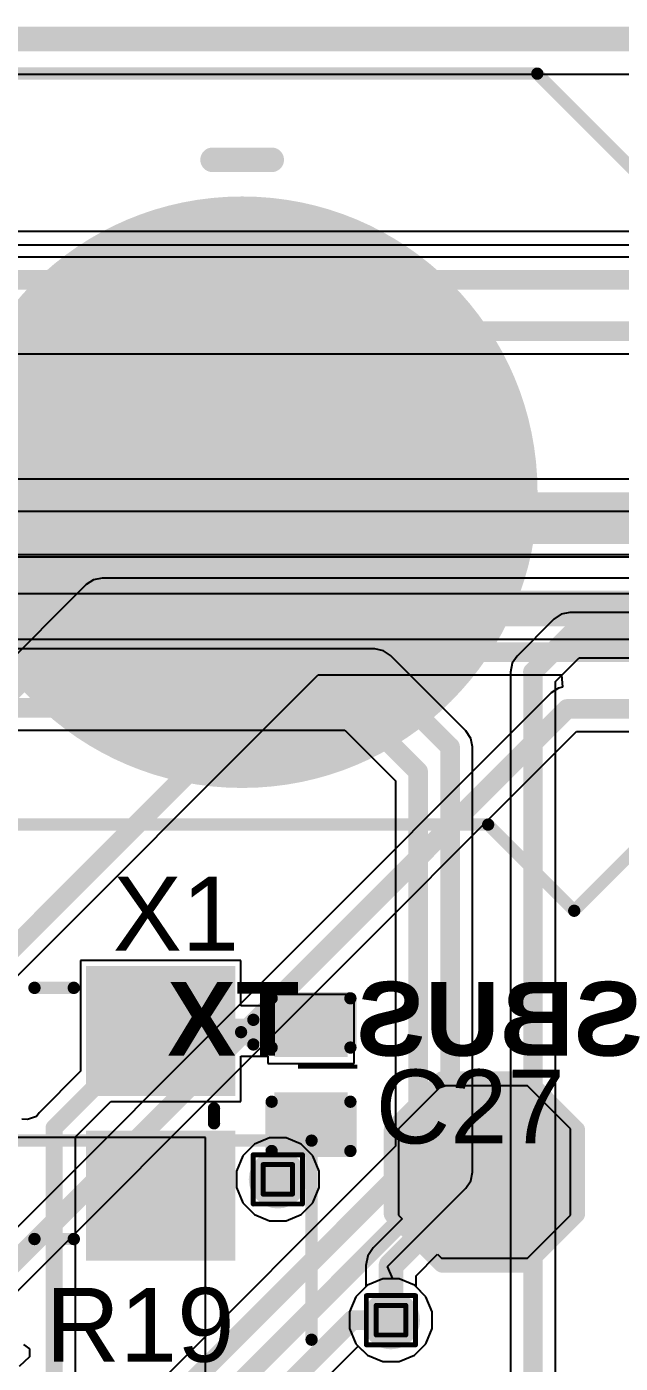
# Model space of a CAD drawing. Header units: inches. Extents: x -22 to 5433, y -13 to 5447.
# Drawn here: x 29.02 to 35.15, y 20.83 to 34.62 of the extents above; entities that cross this region are included whole.
import ezdxf

# ---------------------------------------------------------------- set-up
doc = ezdxf.new("R2010")
doc.units = ezdxf.units.IN
for name, color, linetype in [('Board_outline', 216, 'Continuous'), ('Bottom Layer', 5, 'Continuous'), ('Bottom Overlay', 54, 'Continuous'), ('Bottom Paste', 16, 'Continuous'), ('Bottom Solder', 6, 'Continuous'), ('Drill Drawing', 1, 'Continuous'), ('Ground', 16, 'Continuous'), ('Power', 76, 'Continuous'), ('Top Layer', 1, 'Continuous'), ('Top Overlay', 2, 'Continuous'), ('Top Paste', 8, 'Continuous'), ('Top Solder', 216, 'Continuous'), ('Via Holes', 16, 'Continuous')]:
    doc.layers.add(name, color=color, linetype=linetype)
doc.styles.add('Arial', font='', dxfattribs={"height": 0.2})
doc.styles.add('Arial_Bold', font='', dxfattribs={"height": 0.2})
doc.styles.get('Arial').set_extended_font_data('Arial')
doc.styles.get('Arial_Bold').set_extended_font_data('Arial', bold=True)

msp = doc.modelspace()

# ---------------------------------------------------------------- hatches: boundary and pattern name
at = {"layer": 'Bottom Layer'}
h = msp.add_hatch(color=5, dxfattribs=at)
edge = h.paths.add_edge_path()
edge.add_arc((31.24, 29.82), 3, 0, 360)
msp.add_hatch(color=5, dxfattribs=at).paths.add_polyline_path([(34.124, 23.57), (33.362, 23.57), (32.981, 23.189), (32.981, 22.427), (33.362, 22.046), (34.124, 22.046), (34.505, 22.427), (34.505, 23.189)])
h = msp.add_hatch(color=5, dxfattribs=at)
edge = h.paths.add_edge_path()
edge.add_arc((31.609, 22.731), 0.3, 0, 360)
h = msp.add_hatch(color=5, dxfattribs=at)
edge = h.paths.add_edge_path()
edge.add_arc((32.777, 21.278), 0.3, 0, 360)
at = {"layer": 'Bottom Paste'}
h = msp.add_hatch(color=16, dxfattribs=at)
edge = h.paths.add_edge_path()
edge.add_arc((31.24, 29.82), 3, 0, 360)
msp.add_hatch(color=16, dxfattribs=at).paths.add_polyline_path([(34.124, 23.57), (33.362, 23.57), (32.981, 23.189), (32.981, 22.427), (33.362, 22.046), (34.124, 22.046), (34.505, 22.427), (34.505, 23.189)])
at = {"layer": 'Bottom Solder'}
h = msp.add_hatch(color=6, dxfattribs=at)
edge = h.paths.add_edge_path()
edge.add_arc((31.24, 29.82), 3.051, 0, 360)
msp.add_hatch(color=6, dxfattribs=at).paths.add_polyline_path([(34.174, 23.671), (33.311, 23.671), (32.879, 23.239), (32.879, 22.376), (33.311, 21.944), (34.174, 21.944), (34.606, 22.376), (34.606, 23.239)])
at = {"layer": 'Ground'}
h = msp.add_hatch(color=16, dxfattribs=at)
edge = h.paths.add_edge_path()
edge.add_arc((31.609, 22.731), 0.3, 0, 360)
h = msp.add_hatch(color=16, dxfattribs=at)
edge = h.paths.add_edge_path()
edge.add_arc((32.777, 21.278), 0.3, 0, 360)
at = {"layer": 'Power'}
h = msp.add_hatch(color=76, dxfattribs=at)
edge = h.paths.add_edge_path()
edge.add_arc((31.609, 22.731), 0.3, 0, 360)
h = msp.add_hatch(color=76, dxfattribs=at)
edge = h.paths.add_edge_path()
edge.add_arc((32.777, 21.278), 0.3, 0, 360)
at = {"layer": 'Top Layer'}
for points in [[(31.099, 23.662), (29.699, 23.662), (29.699, 24.862), (31.099, 24.862)], [(31.634, 24.51), (32.269, 24.51), (32.269, 24.053), (31.634, 24.053)], [(31.634, 23.57), (32.269, 23.57), (32.269, 23.113), (31.634, 23.113)], [(31.099, 21.962), (29.699, 21.962), (29.699, 23.162), (31.099, 23.162)]]:
    msp.add_hatch(color=1, dxfattribs=at).paths.add_polyline_path(points)
h = msp.add_hatch(color=1, dxfattribs=at)
edge = h.paths.add_edge_path()
edge.add_arc((31.609, 22.731), 0.3, 0, 360)
h = msp.add_hatch(color=1, dxfattribs=at)
edge = h.paths.add_edge_path()
edge.add_arc((32.777, 21.278), 0.3, 0, 360)
at = {"layer": 'Top Paste'}
for points in [[(31.099, 23.662), (29.699, 23.662), (29.699, 24.862), (31.099, 24.862)], [(31.634, 24.51), (32.269, 24.51), (32.269, 24.053), (31.634, 24.053)], [(31.634, 23.57), (32.269, 23.57), (32.269, 23.113), (31.634, 23.113)], [(31.099, 21.962), (29.699, 21.962), (29.699, 23.162), (31.099, 23.162)]]:
    msp.add_hatch(color=8, dxfattribs=at).paths.add_polyline_path(points)
at = {"layer": 'Top Solder'}
for points in [[(31.169, 23.592), (29.629, 23.592), (29.629, 24.932), (31.169, 24.932)], [(31.574, 24.57), (32.329, 24.57), (32.329, 23.993), (31.574, 23.993)], [(31.574, 23.63), (32.329, 23.63), (32.329, 23.053), (31.574, 23.053)], [(31.169, 21.892), (29.629, 21.892), (29.629, 23.232), (31.169, 23.232)]]:
    msp.add_hatch(color=216, dxfattribs=at).paths.add_polyline_path(points)
at = {"layer": 'Via Holes'}
h = msp.add_hatch(color=7, dxfattribs=at)
edge = h.paths.add_edge_path()
edge.add_arc((31.609, 22.731), 0.15, 0, 360)
h = msp.add_hatch(color=7, dxfattribs=at)
edge = h.paths.add_edge_path()
edge.add_arc((32.777, 21.278), 0.15, 0, 360)

# ---------------------------------------------------------------- linework, layer by layer
at = {"layer": 'Board_outline'}
msp.add_lwpolyline([(-4.689, 34.495, 0.254, 0.254, 0), (67.311, 34.495, 0.254, 0.254, 0)], format="xyseb", dxfattribs=at)
msp.add_lwpolyline([(-4.689, 34.495, 0.254, 0.254, 0), (67.311, 34.495, 0.254, 0.254, 0)], format="xyseb", dxfattribs=at)
at = {"layer": 'Bottom Layer'}
for p, q in [((26.642, 34.132), (35.767, 34.132)), ((33.298, 23.697), (32.854, 23.252)), ((34.187, 23.697), (33.298, 23.697)), ((34.632, 23.252), (34.187, 23.697)), ((32.854, 23.252), (32.854, 22.363)), ((34.632, 22.363), (34.632, 23.252)), ((30.861, 23.162), (6.071, 23.162)), ((30.861, 23.162), (28.573, 23.162)), ((30.861, 5.331), (30.861, 23.162)), ((30.861, 19.058), (30.861, 23.162)), ((32.854, 22.363), (32.893, 22.324)), ((34.187, 21.919), (34.632, 22.363)), ((32.893, 22.324), (32.594, 22.026)), ((32.538, 21.942), (32.518, 21.842)), ((32.594, 22.026), (32.538, 21.942)), ((33.036, 21.735), (33.259, 21.958)), ((33.259, 21.958), (33.298, 21.919)), ((32.518, 21.842), (32.518, 21.623)), ((33.298, 21.919), (34.187, 21.919)), ((33.036, 21.623), (33.036, 21.735)), ((32.415, 21.52), (32.35, 21.363)), ((32.518, 21.623), (32.415, 21.52)), ((33.139, 21.52), (33.036, 21.623)), ((33.204, 21.363), (33.139, 21.52)), ((32.35, 21.363), (32.35, 21.193)), ((33.204, 21.193), (33.204, 21.363)), ((32.35, 21.193), (32.415, 21.036)), ((33.139, 21.036), (33.204, 21.193)), ((32.415, 21.036), (32.536, 20.916)), ((33.019, 20.916), (33.139, 21.036)), ((32.536, 20.916), (32.693, 20.851)), ((32.693, 20.851), (32.862, 20.851)), ((32.862, 20.851), (33.019, 20.916))]:
    msp.add_line(p, q, dxfattribs=at)
for points in [[(32.777, 21.842, 0.254, 0.254, 0), (33.743, 22.808, 0.254, 0.254, 0)], [(32.777, 21.278, 0.254, 0.254, 0), (32.777, 21.842, 0.254, 0.254, 0)]]:
    msp.add_lwpolyline(points, format="xyseb", dxfattribs=at)
for points in [[(33.679, 22.808, 0.127, 0.127, 1), (33.806, 22.808, 0.127, 0.127, 1)], [(32.714, 21.842, 0.127, 0.127, 1), (32.841, 21.842, 0.127, 0.127, 1)], [(32.714, 21.842, 0.127, 0.127, 1), (32.841, 21.842, 0.127, 0.127, 1)], [(32.714, 21.278, 0.127, 0.127, 1), (32.841, 21.278, 0.127, 0.127, 1)]]:
    msp.add_lwpolyline(points, format="xyseb", close=True, dxfattribs=at)
at = {"layer": 'Bottom Overlay'}
for points in [[(28.319, 34.138, 0.127, 0.127, 0), (34.288, 34.138, 0.127, 0.127, 0)], [(34.288, 34.138, 0.127, 0.127, 0), (36.066, 32.36, 0.127, 0.127, 0)], [(30.936, 33.249, 0.254, 0.254, 0), (31.545, 33.249, 0.254, 0.254, 0)], [(34.669, 25.502, 0.127, 0.127, 0), (36.066, 26.899, 0.127, 0.127, 0)], [(28.7, 26.391, 0.127, 0.127, 0), (33.78, 26.391, 0.127, 0.127, 0)], [(33.78, 26.391, 0.127, 0.127, 0), (34.669, 25.502, 0.127, 0.127, 0)], [(32.803, 23.239, 0.2, 0.2, 0), (33.311, 23.747, 0.2, 0.2, 0)], [(33.311, 23.747, 0.2, 0.2, 0), (34.174, 23.747, 0.2, 0.2, 0)], [(34.174, 23.747, 0.2, 0.2, 0), (34.682, 23.239, 0.2, 0.2, 0)], [(32.803, 22.376, 0.2, 0.2, 0), (32.803, 23.239, 0.2, 0.2, 0)], [(34.682, 22.376, 0.2, 0.2, 0), (34.682, 23.239, 0.2, 0.2, 0)], [(4.958, 23.131, 0.127, 0.127, 0), (31.958, 23.131, 0.127, 0.127, 0)], [(31.958, 21.077, 0.127, 0.127, 0), (31.958, 23.131, 0.127, 0.127, 0)], [(32.803, 22.376, 0.2, 0.2, 0), (33.311, 21.868, 0.2, 0.2, 0)], [(34.174, 21.868, 0.2, 0.2, 0), (34.682, 22.376, 0.2, 0.2, 0)], [(33.311, 21.868, 0.2, 0.2, 0), (34.174, 21.868, 0.2, 0.2, 0)]]:
    msp.add_lwpolyline(points, format="xyseb", dxfattribs=at)
for points in [[(34.257, 34.138, 0.0635, 0.0635, 1), (34.32, 34.138, 0.0635, 0.0635, 1)], [(34.257, 34.138, 0.0635, 0.0635, 1), (34.32, 34.138, 0.0635, 0.0635, 1)], [(30.872, 33.249, 0.127, 0.127, 1), (30.999, 33.249, 0.127, 0.127, 1)], [(31.482, 33.249, 0.127, 0.127, 1), (31.609, 33.249, 0.127, 0.127, 1)], [(33.749, 26.391, 0.0635, 0.0635, 1), (33.812, 26.391, 0.0635, 0.0635, 1)], [(33.749, 26.391, 0.0635, 0.0635, 1), (33.812, 26.391, 0.0635, 0.0635, 1)], [(34.638, 25.502, 0.0635, 0.0635, 1), (34.701, 25.502, 0.0635, 0.0635, 1)], [(34.638, 25.502, 0.0635, 0.0635, 1), (34.701, 25.502, 0.0635, 0.0635, 1)], [(33.261, 23.747, 0.1, 0.1, 1), (33.361, 23.747, 0.1, 0.1, 1)], [(33.261, 23.747, 0.1, 0.1, 1), (33.361, 23.747, 0.1, 0.1, 1)], [(34.124, 23.747, 0.1, 0.1, 1), (34.224, 23.747, 0.1, 0.1, 1)], [(34.124, 23.747, 0.1, 0.1, 1), (34.224, 23.747, 0.1, 0.1, 1)], [(32.753, 23.239, 0.1, 0.1, 1), (32.853, 23.239, 0.1, 0.1, 1)], [(32.753, 23.239, 0.1, 0.1, 1), (32.853, 23.239, 0.1, 0.1, 1)], [(34.632, 23.239, 0.1, 0.1, 1), (34.732, 23.239, 0.1, 0.1, 1)], [(34.632, 23.239, 0.1, 0.1, 1), (34.732, 23.239, 0.1, 0.1, 1)], [(31.926, 23.131, 0.0635, 0.0635, 1), (31.989, 23.131, 0.0635, 0.0635, 1)], [(31.926, 23.131, 0.0635, 0.0635, 1), (31.989, 23.131, 0.0635, 0.0635, 1)], [(32.753, 22.376, 0.1, 0.1, 1), (32.853, 22.376, 0.1, 0.1, 1)], [(32.753, 22.376, 0.1, 0.1, 1), (32.853, 22.376, 0.1, 0.1, 1)], [(34.632, 22.376, 0.1, 0.1, 1), (34.732, 22.376, 0.1, 0.1, 1)], [(34.632, 22.376, 0.1, 0.1, 1), (34.732, 22.376, 0.1, 0.1, 1)], [(33.261, 21.868, 0.1, 0.1, 1), (33.361, 21.868, 0.1, 0.1, 1)], [(33.261, 21.868, 0.1, 0.1, 1), (33.361, 21.868, 0.1, 0.1, 1)], [(34.124, 21.868, 0.1, 0.1, 1), (34.224, 21.868, 0.1, 0.1, 1)], [(34.124, 21.868, 0.1, 0.1, 1), (34.224, 21.868, 0.1, 0.1, 1)], [(31.926, 21.077, 0.0635, 0.0635, 1), (31.989, 21.077, 0.0635, 0.0635, 1)]]:
    msp.add_lwpolyline(points, format="xyseb", close=True, dxfattribs=at)
at = {"layer": 'Drill Drawing'}
for points in [[(31.355, 22.985, 0.0508, 0.0508, 0), (31.863, 22.985, 0.0508, 0.0508, 0)], [(31.355, 22.477, 0.0508, 0.0508, 0), (31.355, 22.985, 0.0508, 0.0508, 0)], [(31.457, 22.884, 0.0508, 0.0508, 0), (31.761, 22.884, 0.0508, 0.0508, 0)], [(31.457, 22.579, 0.0508, 0.0508, 0), (31.457, 22.884, 0.0508, 0.0508, 0)], [(31.761, 22.579, 0.0508, 0.0508, 0), (31.761, 22.884, 0.0508, 0.0508, 0)], [(31.863, 22.477, 0.0508, 0.0508, 0), (31.863, 22.985, 0.0508, 0.0508, 0)], [(31.355, 22.477, 0.0508, 0.0508, 0), (31.863, 22.477, 0.0508, 0.0508, 0)], [(31.457, 22.579, 0.0508, 0.0508, 0), (31.761, 22.579, 0.0508, 0.0508, 0)], [(32.523, 21.532, 0.0508, 0.0508, 0), (33.031, 21.532, 0.0508, 0.0508, 0)], [(32.523, 21.024, 0.0508, 0.0508, 0), (32.523, 21.532, 0.0508, 0.0508, 0)], [(33.031, 21.024, 0.0508, 0.0508, 0), (33.031, 21.532, 0.0508, 0.0508, 0)], [(32.625, 21.431, 0.0508, 0.0508, 0), (32.93, 21.431, 0.0508, 0.0508, 0)], [(32.625, 21.126, 0.0508, 0.0508, 0), (32.625, 21.431, 0.0508, 0.0508, 0)], [(32.93, 21.126, 0.0508, 0.0508, 0), (32.93, 21.431, 0.0508, 0.0508, 0)], [(32.625, 21.126, 0.0508, 0.0508, 0), (32.93, 21.126, 0.0508, 0.0508, 0)], [(32.523, 21.024, 0.0508, 0.0508, 0), (33.031, 21.024, 0.0508, 0.0508, 0)]]:
    msp.add_lwpolyline(points, format="xyseb", dxfattribs=at)
for points in [[(31.342, 22.985, 0.0254, 0.0254, 1), (31.368, 22.985, 0.0254, 0.0254, 1)], [(31.342, 22.985, 0.0254, 0.0254, 1), (31.368, 22.985, 0.0254, 0.0254, 1)], [(31.444, 22.884, 0.0254, 0.0254, 1), (31.469, 22.884, 0.0254, 0.0254, 1)], [(31.444, 22.884, 0.0254, 0.0254, 1), (31.469, 22.884, 0.0254, 0.0254, 1)], [(31.749, 22.884, 0.0254, 0.0254, 1), (31.774, 22.884, 0.0254, 0.0254, 1)], [(31.749, 22.884, 0.0254, 0.0254, 1), (31.774, 22.884, 0.0254, 0.0254, 1)], [(31.85, 22.985, 0.0254, 0.0254, 1), (31.876, 22.985, 0.0254, 0.0254, 1)], [(31.85, 22.985, 0.0254, 0.0254, 1), (31.876, 22.985, 0.0254, 0.0254, 1)], [(31.342, 22.477, 0.0254, 0.0254, 1), (31.368, 22.477, 0.0254, 0.0254, 1)], [(31.342, 22.477, 0.0254, 0.0254, 1), (31.368, 22.477, 0.0254, 0.0254, 1)], [(31.444, 22.579, 0.0254, 0.0254, 1), (31.469, 22.579, 0.0254, 0.0254, 1)], [(31.444, 22.579, 0.0254, 0.0254, 1), (31.469, 22.579, 0.0254, 0.0254, 1)], [(31.749, 22.579, 0.0254, 0.0254, 1), (31.774, 22.579, 0.0254, 0.0254, 1)], [(31.749, 22.579, 0.0254, 0.0254, 1), (31.774, 22.579, 0.0254, 0.0254, 1)], [(31.85, 22.477, 0.0254, 0.0254, 1), (31.876, 22.477, 0.0254, 0.0254, 1)], [(31.85, 22.477, 0.0254, 0.0254, 1), (31.876, 22.477, 0.0254, 0.0254, 1)], [(32.511, 21.532, 0.0254, 0.0254, 1), (32.536, 21.532, 0.0254, 0.0254, 1)], [(32.511, 21.532, 0.0254, 0.0254, 1), (32.536, 21.532, 0.0254, 0.0254, 1)], [(33.019, 21.532, 0.0254, 0.0254, 1), (33.044, 21.532, 0.0254, 0.0254, 1)], [(33.019, 21.532, 0.0254, 0.0254, 1), (33.044, 21.532, 0.0254, 0.0254, 1)], [(32.612, 21.431, 0.0254, 0.0254, 1), (32.638, 21.431, 0.0254, 0.0254, 1)], [(32.612, 21.431, 0.0254, 0.0254, 1), (32.638, 21.431, 0.0254, 0.0254, 1)], [(32.917, 21.431, 0.0254, 0.0254, 1), (32.943, 21.431, 0.0254, 0.0254, 1)], [(32.917, 21.431, 0.0254, 0.0254, 1), (32.943, 21.431, 0.0254, 0.0254, 1)], [(32.612, 21.126, 0.0254, 0.0254, 1), (32.638, 21.126, 0.0254, 0.0254, 1)], [(32.612, 21.126, 0.0254, 0.0254, 1), (32.638, 21.126, 0.0254, 0.0254, 1)], [(32.917, 21.126, 0.0254, 0.0254, 1), (32.943, 21.126, 0.0254, 0.0254, 1)], [(32.917, 21.126, 0.0254, 0.0254, 1), (32.943, 21.126, 0.0254, 0.0254, 1)], [(32.511, 21.024, 0.0254, 0.0254, 1), (32.536, 21.024, 0.0254, 0.0254, 1)], [(32.511, 21.024, 0.0254, 0.0254, 1), (32.536, 21.024, 0.0254, 0.0254, 1)], [(33.019, 21.024, 0.0254, 0.0254, 1), (33.044, 21.024, 0.0254, 0.0254, 1)], [(33.019, 21.024, 0.0254, 0.0254, 1), (33.044, 21.024, 0.0254, 0.0254, 1)]]:
    msp.add_lwpolyline(points, format="xyseb", close=True, dxfattribs=at)
at = {"layer": 'Ground'}
for p, q in [((25.686, 34.132), (36.629, 34.132)), ((43.406, 32.245), (21.282, 32.245)), ((21.899, 31.247), (44.013, 31.247)), ((57.937, 29.621), (28.755, 29.621)), ((28.852, 29.155), (57.841, 29.155)), ((29.629, 28.867), (27.881, 27.119)), ((29.705, 28.917), (29.629, 28.867)), ((29.794, 28.935), (29.705, 28.917)), ((57.873, 28.935), (29.794, 28.935)), ((22.935, 18.846), (32.024, 27.936)), ((32.024, 27.936), (34.538, 27.936)), ((34.538, 27.936), (34.55, 27.809)), ((34.431, 27.749), (26.512, 19.831)), ((34.506, 27.8), (34.431, 27.749)), ((34.55, 27.809), (34.506, 27.8)), ((24.563, 17.222), (34.692, 27.351)), ((34.692, 27.351), (41.087, 27.351)), ((32.693, 21.705), (32.536, 21.64)), ((32.862, 21.705), (32.693, 21.705)), ((33.019, 21.64), (32.862, 21.705)), ((32.415, 21.52), (32.35, 21.363)), ((32.536, 21.64), (32.415, 21.52)), ((33.139, 21.52), (33.019, 21.64)), ((33.204, 21.363), (33.139, 21.52)), ((32.35, 21.363), (32.35, 21.193)), ((33.204, 21.193), (33.204, 21.363)), ((32.35, 21.193), (32.415, 21.036)), ((33.139, 21.036), (33.204, 21.193)), ((32.415, 21.036), (32.536, 20.916)), ((33.019, 20.916), (33.139, 21.036)), ((32.536, 20.916), (32.693, 20.851)), ((32.693, 20.851), (32.862, 20.851)), ((32.862, 20.851), (33.019, 20.916))]:
    msp.add_line(p, q, dxfattribs=at)
for points in [[(21.282, 32.012, 0.203, 0.203, 0), (43.772, 32.012, 0.203, 0.203, 0)], [(21.802, 31.48, 0.203, 0.203, 0), (44.013, 31.48, 0.203, 0.203, 0)], [(28.755, 29.388, 0.203, 0.203, 0), (57.937, 29.388, 0.203, 0.203, 0)], [(27.788, 26.695, 0.203, 0.203, 0), (29.794, 28.702, 0.203, 0.203, 0)], [(29.794, 28.702, 0.203, 0.203, 0), (57.873, 28.702, 0.203, 0.203, 0)], [(22.77, 19.011, 0.203, 0.203, 0), (31.928, 28.169, 0.203, 0.203, 0)], [(31.928, 28.169, 0.203, 0.203, 0), (57.26, 28.169, 0.203, 0.203, 0)], [(24.398, 17.387, 0.203, 0.203, 0), (34.595, 27.584, 0.203, 0.203, 0)], [(34.595, 27.584, 0.203, 0.203, 0), (56.687, 27.584, 0.203, 0.203, 0)]]:
    msp.add_lwpolyline(points, format="xyseb", dxfattribs=at)
for points in [[(29.743, 28.702, 0.102, 0.102, 1), (29.845, 28.702, 0.102, 0.102, 1)], [(29.743, 28.702, 0.102, 0.102, 1), (29.845, 28.702, 0.102, 0.102, 1)], [(31.877, 28.169, 0.102, 0.102, 1), (31.979, 28.169, 0.102, 0.102, 1)], [(31.877, 28.169, 0.102, 0.102, 1), (31.979, 28.169, 0.102, 0.102, 1)], [(34.545, 27.584, 0.102, 0.102, 1), (34.646, 27.584, 0.102, 0.102, 1)], [(34.545, 27.584, 0.102, 0.102, 1), (34.646, 27.584, 0.102, 0.102, 1)]]:
    msp.add_lwpolyline(points, format="xyseb", close=True, dxfattribs=at)
at = {"layer": 'Power'}
for p, q in [((23.004, 34.132), (39.404, 34.132)), ((39.404, 32.509), (23.004, 32.509)), ((23.004, 32.371), (39.404, 32.371)), ((56.973, 29.953), (6.715, 29.953)), ((6.876, 29.176), (56.813, 29.176)), ((56.892, 28.77), (18.605, 28.77)), ((18.701, 28.304), (56.795, 28.304)), ((31.367, 23.093), (31.247, 22.973)), ((31.524, 23.158), (31.367, 23.093)), ((31.694, 23.158), (31.524, 23.158)), ((31.851, 23.093), (31.694, 23.158)), ((31.971, 22.973), (31.851, 23.093)), ((31.247, 22.973), (31.182, 22.816)), ((32.036, 22.816), (31.971, 22.973)), ((31.182, 22.816), (31.182, 22.647)), ((32.036, 22.647), (32.036, 22.816)), ((31.182, 22.647), (31.247, 22.49)), ((31.971, 22.49), (32.036, 22.647)), ((31.247, 22.49), (31.367, 22.369)), ((31.851, 22.369), (31.971, 22.49)), ((31.367, 22.369), (31.524, 22.304)), ((31.694, 22.304), (31.851, 22.369)), ((31.524, 22.304), (31.694, 22.304)), ((32.693, 21.705), (32.536, 21.64)), ((32.862, 21.705), (32.693, 21.705)), ((33.019, 21.64), (32.862, 21.705)), ((32.415, 21.52), (32.35, 21.363)), ((32.536, 21.64), (32.415, 21.52)), ((33.139, 21.52), (33.019, 21.64)), ((33.204, 21.363), (33.139, 21.52)), ((32.35, 21.363), (32.35, 21.193)), ((33.204, 21.193), (33.204, 21.363)), ((32.35, 21.193), (32.415, 21.036)), ((33.139, 21.036), (33.204, 21.193)), ((32.415, 21.036), (32.536, 20.916)), ((33.019, 20.916), (33.139, 21.036)), ((32.536, 20.916), (32.693, 20.851)), ((32.693, 20.851), (32.862, 20.851)), ((32.862, 20.851), (33.019, 20.916))]:
    msp.add_line(p, q, dxfattribs=at)
for points in [[(6.715, 29.564, 0.508, 0.508, 0), (56.973, 29.564, 0.508, 0.508, 0)], [(18.605, 28.537, 0.203, 0.203, 0), (56.892, 28.537, 0.203, 0.203, 0)]]:
    msp.add_lwpolyline(points, format="xyseb", dxfattribs=at)
at = {"layer": 'Top Layer'}
for p, q in [((25.686, 34.132), (36.629, 34.132)), ((34.536, 28.562), (34.46, 28.511)), ((34.625, 28.579), (34.536, 28.562)), ((54.024, 28.579), (34.625, 28.579)), ((34.46, 28.511), (34.079, 28.13)), ((32.609, 28.203), (20.279, 28.203)), ((32.699, 28.185), (32.609, 28.203)), ((32.774, 28.134), (32.699, 28.185)), ((33.552, 27.357), (32.774, 28.134)), ((34.079, 28.13), (34.028, 28.055)), ((34.028, 28.055), (34.011, 27.965)), ((34.477, 27.869), (34.721, 28.113)), ((34.721, 28.113), (54.12, 28.113)), ((34.011, 27.965), (34.011, 19.211)), ((34.477, 19.115), (34.477, 27.869)), ((25.08, 27.364), (32.301, 27.364)), ((32.301, 27.364), (32.824, 26.841)), ((33.602, 27.281), (33.552, 27.357)), ((33.62, 27.192), (33.602, 27.281)), ((33.62, 22.806), (33.62, 27.192)), ((32.824, 26.841), (32.824, 23.075)), ((31.226, 24.989), (29.572, 24.989)), ((29.572, 24.989), (29.572, 23.846)), ((31.226, 24.521), (31.226, 24.989)), ((32.396, 24.637), (31.507, 24.637)), ((31.507, 24.637), (31.507, 24.521)), ((32.396, 23.926), (32.396, 24.637)), ((31.507, 24.521), (31.226, 24.521)), ((31.226, 23.535), (31.226, 24.003)), ((31.226, 24.003), (31.507, 24.003)), ((31.507, 24.003), (31.507, 23.926)), ((31.507, 23.926), (32.396, 23.926)), ((29.572, 23.846), (29.143, 23.417)), ((29.519, 23.171), (29.883, 23.535)), ((29.883, 23.535), (31.226, 23.535)), ((29.025, 23.349), (28.967, 23.352)), ((29.118, 23.379), (29.025, 23.349)), ((29.143, 23.417), (29.118, 23.379)), ((29.519, 20.077), (29.519, 23.171)), ((32.824, 23.075), (29.518, 19.769)), ((33.602, 22.717), (33.62, 22.806)), ((32.743, 21.832), (33.552, 22.641)), ((33.552, 22.641), (33.602, 22.717)), ((32.796, 21.705), (32.743, 21.832)), ((32.862, 21.705), (32.796, 21.705)), ((33.019, 21.64), (32.862, 21.705)), ((33.139, 21.52), (33.019, 21.64)), ((33.204, 21.363), (33.139, 21.52)), ((33.204, 21.193), (33.204, 21.363)), ((33.139, 21.036), (33.204, 21.193)), ((28.981, 21.028), (29.045, 20.982)), ((29.045, 20.982), (29.045, 20.9)), ((31.034, 19.607), (32.439, 21.012)), ((32.439, 21.012), (32.536, 20.916)), ((33.019, 20.916), (33.139, 21.036)), ((29.045, 20.9), (28.937, 20.8)), ((32.536, 20.916), (32.693, 20.851)), ((32.693, 20.851), (32.862, 20.851)), ((32.862, 20.851), (33.019, 20.916))]:
    msp.add_line(p, q, dxfattribs=at)
for points in [[(34.244, 27.965, 0.203, 0.203, 0), (34.625, 28.346, 0.203, 0.203, 0)], [(34.625, 28.346, 0.203, 0.203, 0), (54.12, 28.346, 0.203, 0.203, 0)], [(20.279, 27.97, 0.203, 0.203, 0), (32.609, 27.97, 0.203, 0.203, 0)], [(32.609, 27.97, 0.203, 0.203, 0), (33.387, 27.192, 0.203, 0.203, 0)], [(34.244, 19.115, 0.203, 0.203, 0), (34.244, 27.965, 0.203, 0.203, 0)], [(20.434, 27.597, 0.203, 0.203, 0), (32.398, 27.597, 0.203, 0.203, 0)], [(32.398, 27.597, 0.203, 0.203, 0), (33.057, 26.938, 0.203, 0.203, 0)], [(33.387, 22.806, 0.203, 0.203, 0), (33.387, 27.192, 0.203, 0.203, 0)], [(33.057, 22.978, 0.203, 0.203, 0), (33.057, 26.938, 0.203, 0.203, 0)], [(29.299, 23.262, 0.178, 0.178, 0), (30.299, 24.262, 0.178, 0.178, 0)], [(30.299, 24.262, 0.178, 0.178, 0), (30.399, 24.262, 0.178, 0.178, 0)], [(30.399, 24.262, 0.254, 0.254, 0), (31.952, 24.262, 0.254, 0.254, 0)], [(30.399, 24.262, 0.178, 0.178, 0), (30.779, 23.882, 0.178, 0.178, 0)], [(29.299, 20.077, 0.178, 0.178, 0), (29.299, 23.262, 0.178, 0.178, 0)], [(29.683, 19.604, 0.203, 0.203, 0), (33.057, 22.978, 0.203, 0.203, 0)], [(30.083, 19.502, 0.203, 0.203, 0), (33.387, 22.806, 0.203, 0.203, 0)], [(30.485, 19.387, 0.203, 0.203, 0), (32.376, 21.278, 0.203, 0.203, 0)], [(32.376, 21.278, 0.203, 0.203, 0), (32.777, 21.278, 0.203, 0.203, 0)]]:
    msp.add_lwpolyline(points, format="xyseb", dxfattribs=at)
for points in [[(34.574, 28.346, 0.102, 0.102, 1), (34.676, 28.346, 0.102, 0.102, 1)], [(34.574, 28.346, 0.102, 0.102, 1), (34.676, 28.346, 0.102, 0.102, 1)], [(32.559, 27.97, 0.102, 0.102, 1), (32.66, 27.97, 0.102, 0.102, 1)], [(32.559, 27.97, 0.102, 0.102, 1), (32.66, 27.97, 0.102, 0.102, 1)], [(34.193, 27.965, 0.102, 0.102, 1), (34.295, 27.965, 0.102, 0.102, 1)], [(34.193, 27.965, 0.102, 0.102, 1), (34.295, 27.965, 0.102, 0.102, 1)], [(32.347, 27.597, 0.102, 0.102, 1), (32.449, 27.597, 0.102, 0.102, 1)], [(32.347, 27.597, 0.102, 0.102, 1), (32.449, 27.597, 0.102, 0.102, 1)], [(33.336, 27.192, 0.102, 0.102, 1), (33.438, 27.192, 0.102, 0.102, 1)], [(33.336, 27.192, 0.102, 0.102, 1), (33.438, 27.192, 0.102, 0.102, 1)], [(33.006, 26.938, 0.102, 0.102, 1), (33.108, 26.938, 0.102, 0.102, 1)], [(33.006, 26.938, 0.102, 0.102, 1), (33.108, 26.938, 0.102, 0.102, 1)], [(30.255, 24.262, 0.0889, 0.0889, 1), (30.343, 24.262, 0.0889, 0.0889, 1)], [(30.255, 24.262, 0.0889, 0.0889, 1), (30.343, 24.262, 0.0889, 0.0889, 1)], [(30.336, 24.262, 0.127, 0.127, 1), (30.463, 24.262, 0.127, 0.127, 1)], [(30.355, 24.262, 0.0889, 0.0889, 1), (30.443, 24.262, 0.0889, 0.0889, 1)], [(30.355, 24.262, 0.0889, 0.0889, 1), (30.443, 24.262, 0.0889, 0.0889, 1)], [(31.888, 24.262, 0.127, 0.127, 1), (32.015, 24.262, 0.127, 0.127, 1)], [(30.735, 23.882, 0.0889, 0.0889, 1), (30.824, 23.882, 0.0889, 0.0889, 1)], [(29.255, 23.262, 0.0889, 0.0889, 1), (29.343, 23.262, 0.0889, 0.0889, 1)], [(29.255, 23.262, 0.0889, 0.0889, 1), (29.343, 23.262, 0.0889, 0.0889, 1)], [(33.006, 22.978, 0.102, 0.102, 1), (33.108, 22.978, 0.102, 0.102, 1)], [(33.006, 22.978, 0.102, 0.102, 1), (33.108, 22.978, 0.102, 0.102, 1)], [(33.336, 22.806, 0.102, 0.102, 1), (33.438, 22.806, 0.102, 0.102, 1)], [(33.336, 22.806, 0.102, 0.102, 1), (33.438, 22.806, 0.102, 0.102, 1)], [(32.325, 21.278, 0.102, 0.102, 1), (32.426, 21.278, 0.102, 0.102, 1)], [(32.325, 21.278, 0.102, 0.102, 1), (32.426, 21.278, 0.102, 0.102, 1)], [(32.727, 21.278, 0.102, 0.102, 1), (32.828, 21.278, 0.102, 0.102, 1)]]:
    msp.add_lwpolyline(points, format="xyseb", close=True, dxfattribs=at)
at = {"layer": 'Top Overlay'}
for points in [[(29.096, 24.707, 0.127, 0.127, 0), (29.502, 24.707, 0.127, 0.127, 0)], [(31.545, 24.599, 0.127, 0.127, 0), (32.358, 24.599, 0.127, 0.127, 0)], [(31.545, 24.091, 0.127, 0.127, 0), (31.545, 24.599, 0.127, 0.127, 0)], [(32.358, 24.091, 0.127, 0.127, 0), (32.358, 24.599, 0.127, 0.127, 0)], [(31.229, 24.25, 0.127, 0.127, 0), (31.356, 24.377, 0.127, 0.127, 0)], [(31.356, 24.123, 0.127, 0.127, 0), (31.356, 24.377, 0.127, 0.127, 0)], [(31.229, 24.25, 0.127, 0.127, 0), (31.356, 24.123, 0.127, 0.127, 0)], [(31.545, 23.024, 0.127, 0.127, 0), (31.545, 23.532, 0.127, 0.127, 0)], [(32.358, 23.024, 0.127, 0.127, 0), (32.358, 23.532, 0.127, 0.127, 0)], [(30.95, 23.31, 0.127, 0.127, 0), (30.95, 23.463, 0.127, 0.127, 0)], [(31.545, 23.024, 0.127, 0.127, 0), (32.358, 23.024, 0.127, 0.127, 0)], [(29.096, 22.116, 0.127, 0.127, 0), (29.502, 22.116, 0.127, 0.127, 0)]]:
    msp.add_lwpolyline(points, format="xyseb", dxfattribs=at)
for points in [[(29.064, 24.707, 0.0635, 0.0635, 1), (29.128, 24.707, 0.0635, 0.0635, 1)], [(29.47, 24.707, 0.0635, 0.0635, 1), (29.534, 24.707, 0.0635, 0.0635, 1)], [(31.514, 24.599, 0.0635, 0.0635, 1), (31.577, 24.599, 0.0635, 0.0635, 1)], [(31.514, 24.599, 0.0635, 0.0635, 1), (31.577, 24.599, 0.0635, 0.0635, 1)], [(32.327, 24.599, 0.0635, 0.0635, 1), (32.39, 24.599, 0.0635, 0.0635, 1)], [(32.327, 24.599, 0.0635, 0.0635, 1), (32.39, 24.599, 0.0635, 0.0635, 1)], [(31.325, 24.377, 0.0635, 0.0635, 1), (31.388, 24.377, 0.0635, 0.0635, 1)], [(31.325, 24.377, 0.0635, 0.0635, 1), (31.388, 24.377, 0.0635, 0.0635, 1)], [(31.198, 24.25, 0.0635, 0.0635, 1), (31.261, 24.25, 0.0635, 0.0635, 1)], [(31.198, 24.25, 0.0635, 0.0635, 1), (31.261, 24.25, 0.0635, 0.0635, 1)], [(31.325, 24.123, 0.0635, 0.0635, 1), (31.388, 24.123, 0.0635, 0.0635, 1)], [(31.325, 24.123, 0.0635, 0.0635, 1), (31.388, 24.123, 0.0635, 0.0635, 1)], [(31.514, 24.091, 0.0635, 0.0635, 1), (31.577, 24.091, 0.0635, 0.0635, 1)], [(32.327, 24.091, 0.0635, 0.0635, 1), (32.39, 24.091, 0.0635, 0.0635, 1)], [(31.514, 23.532, 0.0635, 0.0635, 1), (31.577, 23.532, 0.0635, 0.0635, 1)], [(32.327, 23.532, 0.0635, 0.0635, 1), (32.39, 23.532, 0.0635, 0.0635, 1)], [(30.918, 23.463, 0.0635, 0.0635, 1), (30.982, 23.463, 0.0635, 0.0635, 1)], [(30.918, 23.31, 0.0635, 0.0635, 1), (30.982, 23.31, 0.0635, 0.0635, 1)], [(31.514, 23.024, 0.0635, 0.0635, 1), (31.577, 23.024, 0.0635, 0.0635, 1)], [(31.514, 23.024, 0.0635, 0.0635, 1), (31.577, 23.024, 0.0635, 0.0635, 1)], [(32.327, 23.024, 0.0635, 0.0635, 1), (32.39, 23.024, 0.0635, 0.0635, 1)], [(32.327, 23.024, 0.0635, 0.0635, 1), (32.39, 23.024, 0.0635, 0.0635, 1)], [(29.064, 22.116, 0.0635, 0.0635, 1), (29.128, 22.116, 0.0635, 0.0635, 1)], [(29.47, 22.116, 0.0635, 0.0635, 1), (29.534, 22.116, 0.0635, 0.0635, 1)]]:
    msp.add_lwpolyline(points, format="xyseb", close=True, dxfattribs=at)

# ---------------------------------------------------------------- texts
at = {"layer": 'Bottom Overlay', "style": 'Arial_Bold', "text_generation_flag": 2}
msp.add_text('SBUS_TX', height=0.762, rotation=360, dxfattribs=at).set_placement((35.377, 24.007))
at = {"layer": 'Top Overlay', "style": 'Arial'}
for s, p in [('X1', (29.907, 25.092)), ('C27', (32.619, 23.102)), ('R19', (29.209, 20.85))]:
    msp.add_text(s, height=0.762, dxfattribs=at).set_placement(p)

doc.saveas('drawing.dxf')
